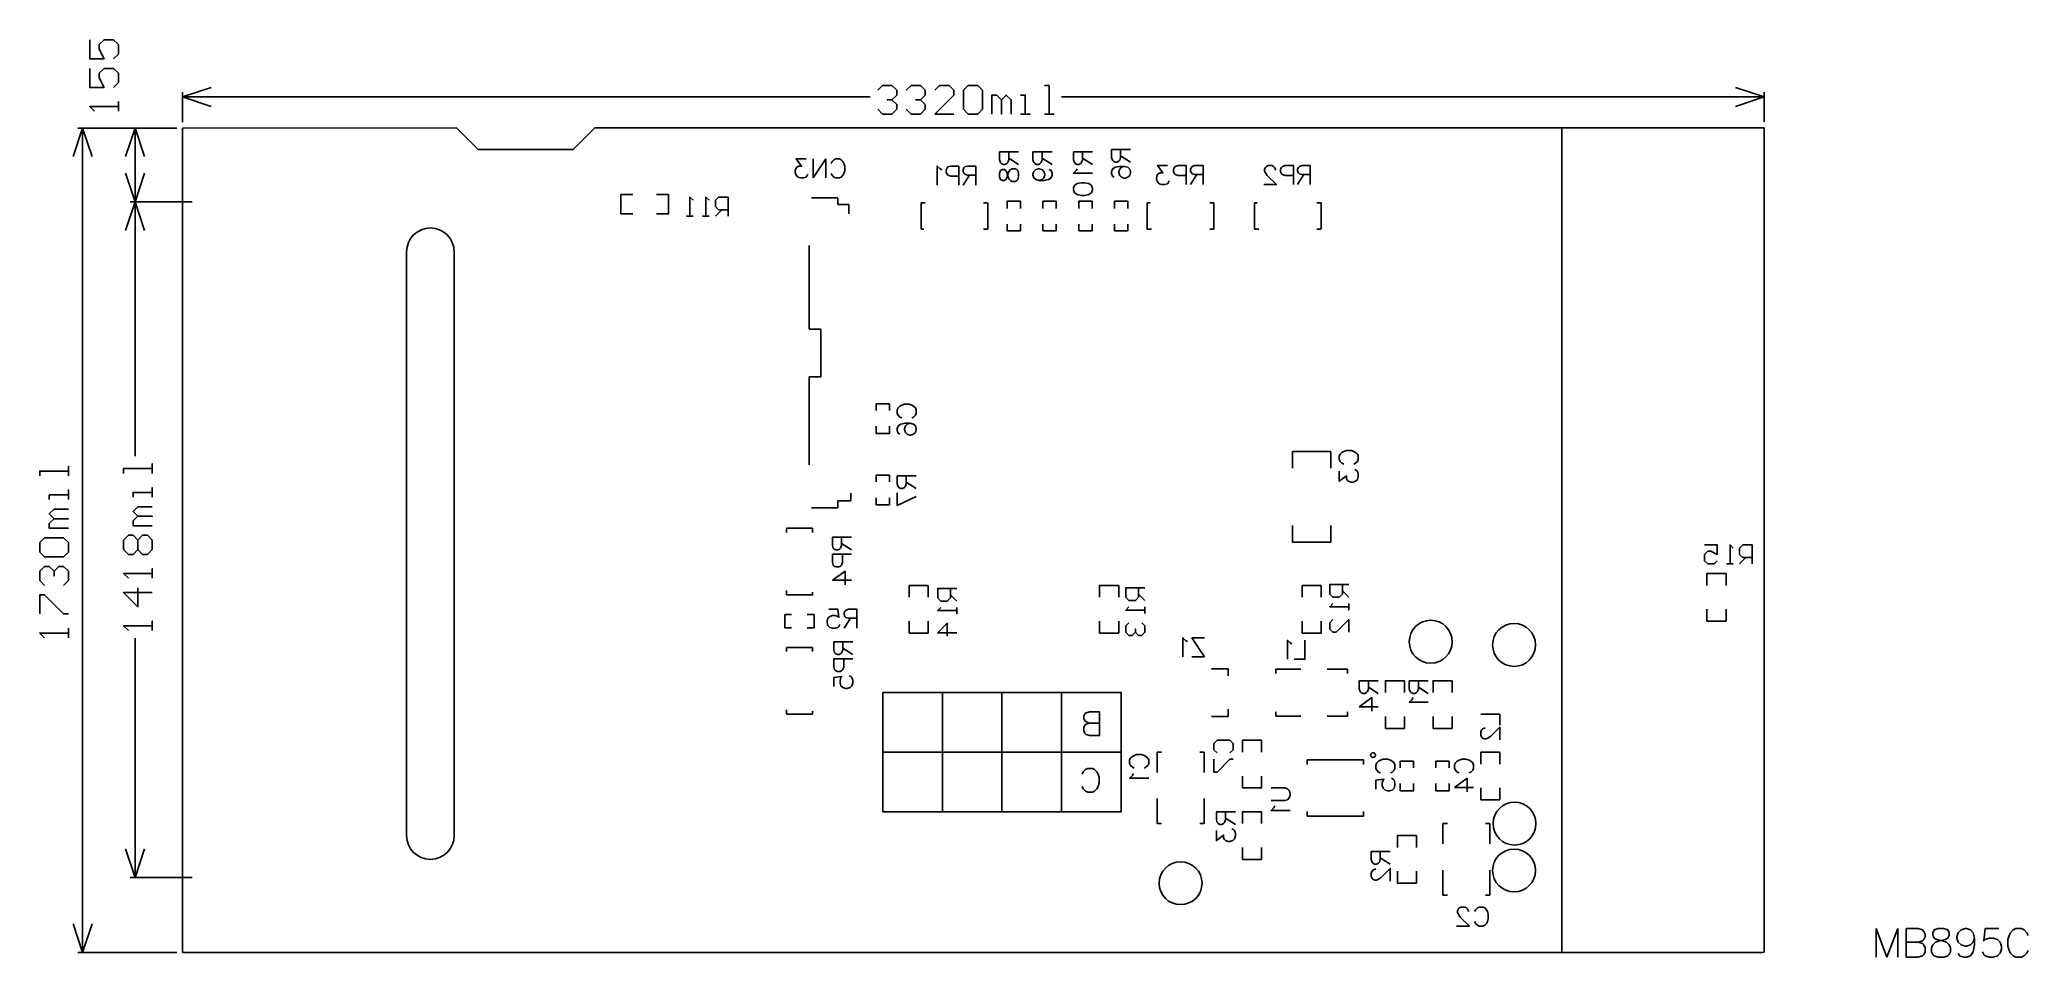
# Model space of a CAD drawing. Extents: x -0.3 to 3.87, y -0.01 to 1.92.
import ezdxf

# ---------------------------------------------------------------- set-up
doc = ezdxf.new("R2010")
doc.units = 0
doc.layers.add('gbo', color=1, linetype='CONTINUOUS')
doc.layers.add('gm1', color=6, linetype='CONTINUOUS')

msp = doc.modelspace()

# ---------------------------------------------------------------- linework, layer by layer
at = {"layer": 'gbo', "color": 1}
for points in [[(-0.19498, 1.91524), (-0.19498, 1.87525), (-0.16499, 1.87525), (-0.17499, 1.89524), (-0.17499, 1.90524), (-0.16499, 1.91524), (-0.145, 1.91524), (-0.135, 1.90524), (-0.135, 1.88524), (-0.145, 1.87525)], [(-0.19498, 1.85526), (-0.19498, 1.81527), (-0.16499, 1.81527), (-0.17499, 1.83526), (-0.17499, 1.84526), (-0.16499, 1.85526), (-0.145, 1.85526), (-0.135, 1.84526), (-0.135, 1.82527), (-0.145, 1.81527)], [(0, 1.79528), (0.06, 1.81528)], [(0, 1.7425), (0, 1.80528)], [(0, 1.79528), (1.44306, 1.79528)], [(0, 1.79528), (0.06, 1.77528)], [(1.45906, 1.80928), (1.46906, 1.81927), (1.48905, 1.81927), (1.49905, 1.80928), (1.49905, 1.79928), (1.48905, 1.78928), (1.47905, 1.78928), (1.48905, 1.78928), (1.49905, 1.77929), (1.49905, 1.76929), (1.48905, 1.75929), (1.46906, 1.75929), (1.45906, 1.76929)], [(1.51904, 1.80928), (1.52904, 1.81927), (1.54903, 1.81927), (1.55903, 1.80928), (1.55903, 1.79928), (1.54903, 1.78928), (1.53903, 1.78928), (1.54903, 1.78928), (1.55903, 1.77929), (1.55903, 1.76929), (1.54903, 1.75929), (1.52904, 1.75929), (1.51904, 1.76929)], [(1.61901, 1.75929), (1.57902, 1.75929), (1.61901, 1.79928), (1.61901, 1.80928), (1.60901, 1.81927), (1.58902, 1.81927), (1.57902, 1.80928)], [(1.639, 1.80928), (1.649, 1.81927), (1.66899, 1.81927), (1.67899, 1.80928), (1.67899, 1.76929), (1.66899, 1.75929), (1.649, 1.75929), (1.639, 1.76929), (1.639, 1.80928)], [(1.69898, 1.75929), (1.69898, 1.79928), (1.70898, 1.79928), (1.71898, 1.78928), (1.71898, 1.75929), (1.71898, 1.78928), (1.72897, 1.79928), (1.73897, 1.78928), (1.73897, 1.75929)], [(1.75896, 1.75929), (1.77896, 1.75929), (1.76896, 1.75929), (1.76896, 1.79928), (1.75896, 1.79928)], [(1.80895, 1.75929), (1.82894, 1.75929), (1.81894, 1.75929), (1.81894, 1.81927), (1.80895, 1.81927)], [(1.84494, 1.79528), (3.32, 1.79528)], [(3.26, 1.81528), (3.32, 1.79528)], [(3.26, 1.77528), (3.32, 1.79528)], [(3.32, 1.74278), (3.32, 1.80528)], [(-0.135, 1.76528), (-0.135, 1.78528), (-0.135, 1.77528), (-0.19498, 1.77528), (-0.18498, 1.76528)], [(-0.23, 1.67), (-0.21, 1.73), (-0.19, 1.67)], [(-0.22, 1.73), (-0.0125, 1.73)], [(-0.21, 0), (-0.21, 0.865), (-0.21, 1.73)], [(-0.12, 1.67), (-0.1, 1.73), (-0.08, 1.67)], [(-0.11, 1.73), (-0.0125, 1.73)], [(-0.1, 1.57528), (-0.1, 1.65264), (-0.1, 1.73)], [(0, 1.73), (0.575, 1.73028)], [(0, 0), (0, 1.73)], [(0.575, 1.73028), (0.62, 1.68528)], [(0.62, 1.68528), (0.82, 1.68528), (0.865, 1.73028), (3.32, 1.73028)], [(2.67828, 1.73028), (2.895, 1.73028)], [(2.895, 0), (2.895, 1.73028)], [(3.32, 0.00028), (3.32, 1.73028)], [(1.71501, 1.68028), (1.755, 1.68028)], [(1.71501, 1.68028), (1.71501, 1.66314), (1.71691, 1.65743), (1.71882, 1.65553), (1.72263, 1.65362), (1.72643, 1.65362), (1.73024, 1.65553), (1.73215, 1.65743), (1.73405, 1.66314), (1.73405, 1.68028)], [(1.78501, 1.68028), (1.825, 1.68028)], [(1.78501, 1.68028), (1.78501, 1.66314), (1.78691, 1.65743), (1.78882, 1.65553), (1.79263, 1.65362), (1.79643, 1.65362), (1.80024, 1.65553), (1.80215, 1.65743), (1.80405, 1.66314), (1.80405, 1.68028)], [(1.87001, 1.68028), (1.91, 1.68028)], [(1.87001, 1.68028), (1.87001, 1.66314), (1.87191, 1.65743), (1.87382, 1.65553), (1.87763, 1.65362), (1.88144, 1.65362), (1.88524, 1.65553), (1.88715, 1.65743), (1.88905, 1.66314), (1.88905, 1.68028)], [(1.95001, 1.68528), (1.99, 1.68528)], [(1.95001, 1.68528), (1.95001, 1.66814), (1.95191, 1.66243), (1.95382, 1.66053), (1.95763, 1.65862), (1.96143, 1.65862), (1.96524, 1.66053), (1.96715, 1.66243), (1.96905, 1.66814), (1.96905, 1.68528)], [(1.96905, 1.67195), (1.99, 1.65862)], [(-0.12, 1.63528), (-0.1, 1.57528)], [(-0.1, 1.57528), (-0.08, 1.63528)], [(1.30868, 1.66527), (1.28774, 1.66527), (1.29916, 1.65004), (1.29345, 1.65004), (1.28964, 1.64814), (1.28774, 1.64623), (1.28583, 1.64052), (1.28583, 1.63671), (1.28774, 1.631), (1.29155, 1.62719), (1.29726, 1.62528), (1.30297, 1.62528), (1.30868, 1.62719), (1.31059, 1.62909), (1.31249, 1.6329)], [(1.3502, 1.66527), (1.32354, 1.62528)], [(1.32354, 1.66527), (1.32354, 1.62528)], [(1.3502, 1.66527), (1.3502, 1.62528)], [(1.36144, 1.65575), (1.36334, 1.65956), (1.36715, 1.66337), (1.37096, 1.66527), (1.37857, 1.66527), (1.38238, 1.66337), (1.38619, 1.65956), (1.3881, 1.65575), (1.39, 1.65004), (1.39, 1.64052), (1.3881, 1.63481), (1.38619, 1.631), (1.38238, 1.62719), (1.37857, 1.62528), (1.37096, 1.62528), (1.36715, 1.62719), (1.36334, 1.631), (1.36144, 1.63481)], [(1.59378, 1.64266), (1.58997, 1.64456), (1.58425, 1.65027), (1.58425, 1.61028)], [(1.62939, 1.62933), (1.61225, 1.62933), (1.60654, 1.63123), (1.60463, 1.63314), (1.60273, 1.63695), (1.60273, 1.64266), (1.60463, 1.64647), (1.60654, 1.64837), (1.61225, 1.65027), (1.62939, 1.65027), (1.62939, 1.61028)], [(1.665, 1.65027), (1.64786, 1.65027), (1.64215, 1.64837), (1.64024, 1.64647), (1.63834, 1.64266), (1.63834, 1.63885), (1.64024, 1.63504), (1.64215, 1.63314), (1.64786, 1.63123), (1.665, 1.63123)], [(1.65167, 1.63123), (1.63834, 1.61028)], [(1.665, 1.65027), (1.665, 1.61028)], [(1.71501, 1.63515), (1.71691, 1.64086), (1.72072, 1.64277), (1.72453, 1.64277), (1.72834, 1.64086), (1.73024, 1.63706), (1.73215, 1.62944), (1.73405, 1.62373), (1.73786, 1.61992), (1.74167, 1.61801), (1.74738, 1.61801), (1.75119, 1.61992), (1.7531, 1.62182), (1.755, 1.62753), (1.755, 1.63515), (1.7531, 1.64086), (1.75119, 1.64277), (1.74738, 1.64467), (1.74167, 1.64467), (1.73786, 1.64277), (1.73405, 1.63896), (1.73215, 1.63325), (1.73024, 1.62563), (1.72834, 1.62182), (1.72453, 1.61992), (1.72072, 1.61992), (1.71691, 1.62182), (1.71501, 1.62753), (1.71501, 1.63515)], [(1.73405, 1.66695), (1.755, 1.65362)], [(1.79834, 1.61992), (1.80405, 1.62182), (1.80786, 1.62563), (1.80976, 1.63134), (1.80976, 1.63325), (1.80786, 1.63896), (1.80405, 1.64277), (1.79834, 1.64467), (1.79643, 1.64467), (1.79072, 1.64277), (1.78691, 1.63896), (1.78501, 1.63325), (1.78501, 1.63134), (1.78691, 1.62563), (1.79072, 1.62182), (1.79834, 1.61992), (1.80786, 1.61992), (1.81738, 1.62182), (1.8231, 1.62563), (1.825, 1.63134), (1.825, 1.63515), (1.8231, 1.64086), (1.81929, 1.64277)], [(1.80405, 1.66695), (1.825, 1.65362)], [(1.87763, 1.64467), (1.87572, 1.64086), (1.87001, 1.63515), (1.91, 1.63515)], [(1.88905, 1.66695), (1.91, 1.65362)], [(1.95572, 1.62682), (1.95191, 1.62873), (1.95001, 1.63444), (1.95001, 1.63825), (1.95191, 1.64396), (1.95763, 1.64777), (1.96715, 1.64967), (1.97667, 1.64967), (1.98429, 1.64777), (1.9881, 1.64396), (1.99, 1.63825), (1.99, 1.63634), (1.9881, 1.63063), (1.98429, 1.62682), (1.97857, 1.62492), (1.97667, 1.62492), (1.97096, 1.62682), (1.96715, 1.63063), (1.96524, 1.63634), (1.96524, 1.63825), (1.96715, 1.64396), (1.97096, 1.64777), (1.97667, 1.64967)], [(2.06721, 1.65128), (2.04626, 1.65128), (2.05769, 1.63604), (2.05198, 1.63604), (2.04817, 1.63414), (2.04626, 1.63223), (2.04436, 1.62652), (2.04436, 1.62271), (2.04626, 1.617), (2.05007, 1.61319), (2.05579, 1.61128), (2.0615, 1.61128), (2.06721, 1.61319), (2.06912, 1.61509), (2.07102, 1.6189)], [(2.10663, 1.63033), (2.08949, 1.63033), (2.08378, 1.63223), (2.08188, 1.63414), (2.07997, 1.63795), (2.07997, 1.64366), (2.08188, 1.64747), (2.08378, 1.64937), (2.08949, 1.65128), (2.10663, 1.65128), (2.10663, 1.61128)], [(2.14224, 1.65128), (2.1251, 1.65128), (2.11939, 1.64937), (2.11749, 1.64747), (2.11558, 1.64366), (2.11558, 1.63985), (2.11749, 1.63604), (2.11939, 1.63414), (2.1251, 1.63223), (2.14224, 1.63223)], [(2.12891, 1.63223), (2.11558, 1.61128)], [(2.14224, 1.65128), (2.14224, 1.61128)], [(2.29412, 1.64175), (2.29412, 1.64366), (2.29221, 1.64747), (2.29031, 1.64937), (2.2865, 1.65128), (2.27888, 1.65128), (2.27507, 1.64937), (2.27317, 1.64747), (2.27127, 1.64366), (2.27127, 1.63985), (2.27317, 1.63604), (2.27698, 1.63033), (2.29602, 1.61128), (2.26936, 1.61128)], [(2.33163, 1.63033), (2.31449, 1.63033), (2.30878, 1.63223), (2.30688, 1.63414), (2.30497, 1.63795), (2.30497, 1.64366), (2.30688, 1.64747), (2.30878, 1.64937), (2.31449, 1.65128), (2.33163, 1.65128), (2.33163, 1.61128)], [(2.36724, 1.65128), (2.35011, 1.65128), (2.34439, 1.64937), (2.34249, 1.64747), (2.34058, 1.64366), (2.34058, 1.63985), (2.34249, 1.63604), (2.34439, 1.63414), (2.35011, 1.63223), (2.36724, 1.63223)], [(2.35391, 1.63223), (2.34058, 1.61128)], [(2.36724, 1.65128), (2.36724, 1.61128)], [(0.92, 1.59028), (0.945, 1.59028)], [(0.92, 1.55028), (0.92, 1.59028)], [(0.995, 1.55028), (1.02, 1.55028), (1.02, 1.59028)], [(0.995, 1.59028), (1.02, 1.59028)], [(1.87001, 1.60392), (1.87191, 1.60963), (1.87763, 1.61344), (1.88715, 1.61535), (1.89286, 1.61535), (1.90238, 1.61344), (1.9081, 1.60963), (1.91, 1.60392), (1.91, 1.60011), (1.9081, 1.5944), (1.90238, 1.59059), (1.89286, 1.58869), (1.88715, 1.58869), (1.87763, 1.59059), (1.87191, 1.5944), (1.87001, 1.60011), (1.87001, 1.60392)], [(-0.12, 1.51528), (-0.1, 1.57528), (-0.08, 1.51528)], [(-0.11, 1.57528), (0.02007, 1.57528)], [(-0.11, 1.57528), (0.02007, 1.57528)], [(-0.1, 1.04137), (-0.1, 1.57528)], [(0.92, 1.55028), (0.945, 1.55028)], [(1.07169, 1.54528), (1.05836, 1.54528), (1.06503, 1.54528), (1.06503, 1.58527), (1.07169, 1.57861)], [(1.10501, 1.54528), (1.09168, 1.54528), (1.09835, 1.54528), (1.09835, 1.58527), (1.10501, 1.57861)], [(1.145, 1.54528), (1.145, 1.58527), (1.12501, 1.58527), (1.11834, 1.57861), (1.11834, 1.56528), (1.12501, 1.55861), (1.145, 1.55861)], [(1.13167, 1.55861), (1.11834, 1.54528)], [(1.31988, 1.58328), (1.37488, 1.58328)], [(1.37488, 1.58328), (1.3752, 1.58297)], [(1.3752, 1.5699), (1.3752, 1.58297)], [(1.3752, 1.5699), (1.39882, 1.5699)], [(1.39882, 1.55021), (1.39882, 1.5699)], [(1.55, 1.51778), (1.55, 1.57278), (1.559, 1.57278)], [(1.681, 1.57278), (1.689, 1.57278)], [(1.69, 1.51778), (1.69, 1.57278)], [(1.731, 1.56128), (1.731, 1.57628), (1.759, 1.57628)], [(1.759, 1.56128), (1.759, 1.57628)], [(1.806, 1.56128), (1.806, 1.57628), (1.834, 1.57628)], [(1.834, 1.56128), (1.834, 1.57628)], [(1.881, 1.56128), (1.881, 1.57628), (1.909, 1.57628)], [(1.909, 1.56128), (1.909, 1.57628)], [(1.956, 1.57628), (1.984, 1.57628)], [(1.956, 1.56128), (1.956, 1.57628)], [(1.984, 1.56128), (1.984, 1.57628)], [(2.025, 1.51778), (2.025, 1.57278), (2.031, 1.57278)], [(2.156, 1.57278), (2.165, 1.57278)], [(2.165, 1.51778), (2.165, 1.57278)], [(2.25, 1.57278), (2.256, 1.57278)], [(2.25, 1.51778), (2.25, 1.57278)], [(2.381, 1.57278), (2.39, 1.57278)], [(2.39, 1.51778), (2.39, 1.57278)], [(1.55, 1.51778), (1.556, 1.51778)], [(1.681, 1.51778), (1.69, 1.51778)], [(1.731, 1.51428), (1.731, 1.52828)], [(1.731, 1.51428), (1.759, 1.51428)], [(1.759, 1.51428), (1.759, 1.52828)], [(1.806, 1.51428), (1.806, 1.52828)], [(1.806, 1.51428), (1.834, 1.51428)], [(1.834, 1.51428), (1.834, 1.52828)], [(1.881, 1.51428), (1.881, 1.52828)], [(1.881, 1.51428), (1.909, 1.51428)], [(1.909, 1.51428), (1.909, 1.52828)], [(1.956, 1.51428), (1.956, 1.52828)], [(1.956, 1.51428), (1.984, 1.51428)], [(1.984, 1.51428), (1.984, 1.52828)], [(2.025, 1.51778), (2.034, 1.51778)], [(2.156, 1.51778), (2.164, 1.51778)], [(2.25, 1.51778), (2.259, 1.51778)], [(2.381, 1.51778), (2.389, 1.51778)], [(0.47, 0.24528), (0.47, 1.47028)], [(0.57, 0.24528), (0.57, 1.47028)], [(1.31488, 1.30828), (1.31488, 1.48328)], [(1.31488, 1.20828), (1.33988, 1.20828), (1.33988, 1.30828)], [(1.31488, 1.30828), (1.33988, 1.30828)], [(1.31488, 1.02328), (1.31488, 1.20828)], [(1.456, 1.15128), (1.484, 1.15128)], [(1.456, 1.13728), (1.456, 1.15128)], [(1.484, 1.13728), (1.484, 1.15128)], [(1.50953, 1.12172), (1.50572, 1.12362), (1.50191, 1.12743), (1.50001, 1.13124), (1.50001, 1.13886), (1.50191, 1.14267), (1.50572, 1.14647), (1.50953, 1.14838), (1.51524, 1.15028), (1.52477, 1.15028), (1.53048, 1.14838), (1.53429, 1.14647), (1.5381, 1.14267), (1.54, 1.13886), (1.54, 1.13124), (1.5381, 1.12743), (1.53429, 1.12362), (1.53048, 1.12172)], [(1.456, 1.08928), (1.484, 1.08928), (1.484, 1.10428)], [(1.456, 1.08928), (1.456, 1.10428)], [(1.50572, 1.08763), (1.50191, 1.08953), (1.50001, 1.09525), (1.50001, 1.09906), (1.50191, 1.10477), (1.50763, 1.10858), (1.51715, 1.11048), (1.52667, 1.11048), (1.53429, 1.10858), (1.5381, 1.10477), (1.54, 1.09906), (1.54, 1.09715), (1.5381, 1.09144), (1.53429, 1.08763), (1.52857, 1.08573), (1.52667, 1.08573), (1.52096, 1.08763), (1.51715, 1.09144), (1.51524, 1.09715), (1.51524, 1.09906), (1.51715, 1.10477), (1.52096, 1.10858), (1.52667, 1.11048)], [(2.33, 1.016), (2.33, 1.051), (2.41, 1.051)], [(2.41, 1.016), (2.41, 1.051)], [(2.43753, 1.02472), (2.43372, 1.02662), (2.42991, 1.03043), (2.42801, 1.03424), (2.42801, 1.04186), (2.42991, 1.04567), (2.43372, 1.04947), (2.43753, 1.05138), (2.44324, 1.05328), (2.45276, 1.05328), (2.45848, 1.05138), (2.46229, 1.04947), (2.4661, 1.04567), (2.468, 1.04186), (2.468, 1.03424), (2.4661, 1.03043), (2.46229, 1.02662), (2.45848, 1.02472)], [(-0.24, 1.00017), (-0.24, 1.02017), (-0.24, 1.01017), (-0.29998, 1.01017), (-0.29998, 1.00017)], [(-0.06401, 1.00538), (-0.06401, 1.02537), (-0.06401, 1.01537), (-0.12399, 1.01537), (-0.12399, 1.00538)], [(2.42801, 1.00967), (2.42801, 0.98873), (2.44324, 1.00015), (2.44324, 0.99444), (2.44515, 0.99063), (2.44705, 0.98873), (2.45276, 0.98682), (2.45657, 0.98682), (2.46229, 0.98873), (2.4661, 0.99253), (2.468, 0.99825), (2.468, 1.00396), (2.4661, 1.00967), (2.46419, 1.01158), (2.46038, 1.01348)], [(-0.24, 0.95019), (-0.24, 0.97018), (-0.24, 0.96019), (-0.27999, 0.96019), (-0.27999, 0.95019)], [(-0.06401, 0.95539), (-0.06401, 0.97539), (-0.06401, 0.96539), (-0.104, 0.96539), (-0.104, 0.95539)], [(1.40287, 0.94793), (1.40287, 0.96368)], [(1.456, 0.98728), (1.456, 1.00128)], [(1.456, 1.00128), (1.484, 1.00128)], [(1.484, 0.98728), (1.484, 1.00128)], [(1.49995, 1.00028), (1.53994, 1.00028)], [(1.49995, 1.00028), (1.49995, 0.98314), (1.50185, 0.97743), (1.50375, 0.97553), (1.50756, 0.97362), (1.51137, 0.97362), (1.51518, 0.97553), (1.51708, 0.97743), (1.51899, 0.98314), (1.51899, 1.00028)], [(1.49995, 0.96467), (1.49995, 0.93801)], [(1.51899, 0.98695), (1.53994, 0.97362)], [(-0.24, 0.89021), (-0.27999, 0.89021), (-0.27999, 0.90021), (-0.26999, 0.9102), (-0.24, 0.9102), (-0.26999, 0.9102), (-0.27999, 0.9202), (-0.26999, 0.9302), (-0.24, 0.9302)], [(-0.06401, 0.89541), (-0.104, 0.89541), (-0.104, 0.90541), (-0.094, 0.9154), (-0.06401, 0.9154), (-0.094, 0.9154), (-0.104, 0.9254), (-0.094, 0.9354), (-0.06401, 0.9354)], [(1.31988, 0.93328), (1.37531, 0.93328)], [(1.37531, 0.93328), (1.37531, 0.94793)], [(1.37531, 0.94793), (1.40287, 0.94793)], [(1.456, 0.93928), (1.456, 0.95428)], [(1.456, 0.93928), (1.484, 0.93928)], [(1.484, 0.93928), (1.484, 0.95428)], [(1.49995, 0.93801), (1.53994, 0.95705)], [(1.2675, 0.89028), (1.3225, 0.89028)], [(1.2675, 0.88128), (1.2675, 0.88928)], [(1.3225, 0.88128), (1.3225, 0.89028)], [(2.33, 0.861), (2.33, 0.896)], [(2.41, 0.861), (2.41, 0.896)], [(-0.28998, 0.83023), (-0.29998, 0.84023), (-0.29998, 0.86022), (-0.28998, 0.87022), (-0.25, 0.87022), (-0.24, 0.86022), (-0.24, 0.84023), (-0.25, 0.83023), (-0.28998, 0.83023)], [(-0.11399, 0.83543), (-0.12399, 0.84543), (-0.12399, 0.86542), (-0.11399, 0.87542), (-0.104, 0.87542), (-0.094, 0.86542), (-0.084, 0.87542), (-0.07401, 0.87542), (-0.06401, 0.86542), (-0.06401, 0.84543), (-0.07401, 0.83543), (-0.084, 0.83543), (-0.094, 0.84543), (-0.104, 0.83543), (-0.11399, 0.83543)], [(-0.094, 0.84543), (-0.094, 0.86542)], [(1.36395, 0.87128), (1.40394, 0.87128)], [(1.36395, 0.87128), (1.36395, 0.85414), (1.36585, 0.84843), (1.36775, 0.84653), (1.37156, 0.84462), (1.37537, 0.84462), (1.37918, 0.84653), (1.38109, 0.84843), (1.38299, 0.85414), (1.38299, 0.87128)], [(1.38489, 0.83567), (1.38489, 0.81853), (1.38299, 0.81282), (1.38109, 0.81092), (1.37728, 0.80901), (1.37156, 0.80901), (1.36775, 0.81092), (1.36585, 0.81282), (1.36395, 0.81853), (1.36395, 0.83567), (1.40394, 0.83567)], [(1.38299, 0.85795), (1.40394, 0.84462)], [(2.33, 0.861), (2.41, 0.861)], [(3.19503, 0.85527), (3.22169, 0.85527), (3.22169, 0.83528), (3.20836, 0.84194), (3.2017, 0.84194), (3.19503, 0.83528), (3.19503, 0.82195), (3.2017, 0.81528), (3.21503, 0.81528), (3.22169, 0.82195)], [(3.25501, 0.81528), (3.24168, 0.81528), (3.24835, 0.81528), (3.24835, 0.85527), (3.25501, 0.84861)], [(3.295, 0.81528), (3.295, 0.85527), (3.27501, 0.85527), (3.26834, 0.84861), (3.26834, 0.83528), (3.27501, 0.82861), (3.295, 0.82861)], [(-0.28998, 0.77025), (-0.29998, 0.78025), (-0.29998, 0.80024), (-0.28998, 0.81024), (-0.27999, 0.81024), (-0.26999, 0.80024), (-0.26999, 0.79024), (-0.26999, 0.80024), (-0.25999, 0.81024), (-0.25, 0.81024), (-0.24, 0.80024), (-0.24, 0.78025), (-0.25, 0.77025)], [(-0.06401, 0.78545), (-0.06401, 0.80544), (-0.06401, 0.79544), (-0.12399, 0.79544), (-0.11399, 0.78545)], [(1.36395, 0.78102), (1.39061, 0.80006), (1.39061, 0.7715)], [(3.2, 0.77028), (3.2, 0.79528), (3.24, 0.79528)], [(3.24, 0.77028), (3.24, 0.79528)], [(3.28167, 0.82861), (3.26834, 0.81528)], [(-0.06401, 0.75546), (-0.12399, 0.75546), (-0.094, 0.72547), (-0.094, 0.76545)], [(1.2675, 0.75028), (1.2675, 0.75928)], [(1.2675, 0.75028), (1.3225, 0.75028), (1.3225, 0.75628)], [(1.36395, 0.78102), (1.40394, 0.78102)], [(1.525, 0.77028), (1.565, 0.77028)], [(1.525, 0.74528), (1.525, 0.77028)], [(1.565, 0.74528), (1.565, 0.77028)], [(1.625, 0.764), (1.58501, 0.764), (1.58501, 0.74401), (1.59168, 0.73734), (1.60501, 0.73734), (1.61167, 0.74401), (1.61167, 0.764)], [(1.925, 0.74528), (1.925, 0.77028), (1.965, 0.77028)], [(1.965, 0.74528), (1.965, 0.77028)], [(2.01994, 0.76528), (1.97995, 0.76528), (1.97995, 0.74529), (1.98661, 0.73863), (1.99994, 0.73863), (2.00661, 0.74529), (2.00661, 0.76528)], [(2.00661, 0.75195), (2.01994, 0.73863)], [(2.35, 0.77028), (2.39, 0.77028)], [(2.35, 0.74528), (2.35, 0.77028)], [(2.39, 0.74528), (2.39, 0.77028)], [(2.448, 0.772), (2.40801, 0.772), (2.40801, 0.75201), (2.41468, 0.74534), (2.42801, 0.74534), (2.43467, 0.75201), (2.43467, 0.772)], [(2.43467, 0.75867), (2.448, 0.74534)], [(-0.29998, 0.71027), (-0.29998, 0.75025), (-0.28998, 0.75025), (-0.25, 0.71027), (-0.24, 0.71027)], [(1.35654, 0.72027), (1.37558, 0.72027), (1.37748, 0.70314), (1.37558, 0.70504), (1.36987, 0.70695), (1.36415, 0.70695), (1.35844, 0.70504), (1.35463, 0.70123), (1.35273, 0.69552), (1.35273, 0.69171), (1.35463, 0.686), (1.35844, 0.68219), (1.36415, 0.68028), (1.36987, 0.68028), (1.37558, 0.68219), (1.37748, 0.68409), (1.37939, 0.6879)], [(1.415, 0.72027), (1.39786, 0.72027), (1.39215, 0.71837), (1.39024, 0.71647), (1.38834, 0.71266), (1.38834, 0.70885), (1.39024, 0.70504), (1.39215, 0.70314), (1.39786, 0.70123), (1.415, 0.70123)], [(1.415, 0.72027), (1.415, 0.68028)], [(1.625, 0.72401), (1.625, 0.71068), (1.625, 0.71735), (1.58501, 0.71735), (1.59168, 0.72401)], [(1.61167, 0.75067), (1.625, 0.73734)], [(2.01994, 0.7253), (2.01994, 0.71197), (2.01994, 0.71863), (1.97995, 0.71863), (1.98661, 0.7253)], [(2.448, 0.73201), (2.448, 0.71868), (2.448, 0.72535), (2.40801, 0.72535), (2.41468, 0.73201)], [(3.2, 0.69528), (3.2, 0.72028)], [(3.24, 0.69528), (3.24, 0.72028)], [(-0.24, 0.66028), (-0.24, 0.68028), (-0.24, 0.67028), (-0.29998, 0.67028), (-0.28998, 0.66028)], [(-0.06401, 0.67548), (-0.06401, 0.69548), (-0.06401, 0.68548), (-0.12399, 0.68548), (-0.11399, 0.67548)], [(1.264, 0.70928), (1.278, 0.70928)], [(1.264, 0.68128), (1.264, 0.70928)], [(1.264, 0.68128), (1.278, 0.68128)], [(1.311, 0.70928), (1.326, 0.70928)], [(1.311, 0.68128), (1.326, 0.68128)], [(1.326, 0.68128), (1.326, 0.70928)], [(1.40167, 0.70123), (1.38834, 0.68028)], [(1.525, 0.67028), (1.525, 0.69528)], [(1.525, 0.67028), (1.565, 0.67028), (1.565, 0.69528)], [(1.625, 0.6707), (1.58501, 0.6707), (1.60501, 0.69069), (1.60501, 0.66403)], [(1.925, 0.67028), (1.925, 0.69528)], [(1.925, 0.67028), (1.965, 0.67028)], [(1.965, 0.67028), (1.965, 0.69528)], [(1.98661, 0.69197), (1.97995, 0.68531), (1.97995, 0.67198), (1.98661, 0.66532), (1.99328, 0.66532), (1.99994, 0.67198), (1.99994, 0.67865), (1.99994, 0.67198), (2.00661, 0.66532), (2.01327, 0.66532), (2.01994, 0.67198), (2.01994, 0.68531), (2.01327, 0.69197)], [(2.35, 0.67028), (2.35, 0.69528)], [(2.35, 0.67028), (2.39, 0.67028), (2.39, 0.69528)], [(2.448, 0.67203), (2.448, 0.69869), (2.42134, 0.67203), (2.41468, 0.67203), (2.40801, 0.6787), (2.40801, 0.69203), (2.41468, 0.69869)], [(3.2, 0.69528), (3.24, 0.69528)], [(-0.1, 0.15757), (-0.1, 0.65948)], [(1.2675, 0.64028), (1.3225, 0.64028)], [(1.2675, 0.63128), (1.2675, 0.63928)], [(1.3225, 0.63128), (1.3225, 0.64028)], [(1.36672, 0.652), (1.40672, 0.652)], [(1.36672, 0.652), (1.36672, 0.63486), (1.36863, 0.62915), (1.37053, 0.62724), (1.37434, 0.62534), (1.37815, 0.62534), (1.38196, 0.62724), (1.38386, 0.62915), (1.38577, 0.63486), (1.38577, 0.652)], [(1.38577, 0.63867), (1.40672, 0.62534)], [(2.10939, 0.65266), (2.10558, 0.65456), (2.09987, 0.66027), (2.09987, 0.62028)], [(2.11834, 0.66027), (2.145, 0.62028)], [(2.145, 0.66027), (2.11834, 0.66027)], [(2.32871, 0.64766), (2.3249, 0.64956), (2.31918, 0.65527), (2.31918, 0.61528)], [(2.35594, 0.65527), (2.35594, 0.61528), (2.33309, 0.61528)], [(1.38767, 0.61639), (1.38767, 0.59925), (1.38577, 0.59354), (1.38386, 0.59163), (1.38005, 0.58973), (1.37434, 0.58973), (1.37053, 0.59163), (1.36863, 0.59354), (1.36672, 0.59925), (1.36672, 0.61639), (1.40672, 0.61639)], [(2.145, 0.62028), (2.11834, 0.62028)], [(2.16, 0.59528), (2.195, 0.59528)], [(2.195, 0.58028), (2.195, 0.59528)], [(2.295, 0.58528), (2.295, 0.5945)], [(2.295, 0.5945), (2.3475, 0.5945)], [(2.4025, 0.5945), (2.445, 0.5945)], [(2.445, 0.58528), (2.445, 0.5945)], [(1.36672, 0.55792), (1.36672, 0.57697), (1.38386, 0.57887), (1.38196, 0.57697), (1.38005, 0.57126), (1.38005, 0.56554), (1.38196, 0.55983), (1.38577, 0.55602), (1.39148, 0.55412), (1.39529, 0.55412), (1.401, 0.55602), (1.40481, 0.55983), (1.40672, 0.56554), (1.40672, 0.57126), (1.40481, 0.57697), (1.40291, 0.57887), (1.3991, 0.58078)], [(1.47, 0.29528), (1.47, 0.54528), (1.97, 0.54528)], [(1.595, 0.51028), (1.595, 0.54528)], [(1.72, 0.29528), (1.72, 0.54528)], [(1.845, 0.29528), (1.845, 0.54528)], [(1.97, 0.29528), (1.97, 0.54528)], [(2.47001, 0.57028), (2.51, 0.57028)], [(2.47001, 0.57028), (2.47001, 0.55314), (2.47191, 0.54743), (2.47382, 0.54553), (2.47763, 0.54362), (2.48144, 0.54362), (2.48524, 0.54553), (2.48715, 0.54743), (2.48905, 0.55314), (2.48905, 0.57028)], [(2.48905, 0.55695), (2.51, 0.54362)], [(2.525, 0.54528), (2.525, 0.57028), (2.565, 0.57028)], [(2.565, 0.54528), (2.565, 0.57028)], [(2.57501, 0.57028), (2.615, 0.57028)], [(2.57501, 0.57028), (2.57501, 0.55314), (2.57691, 0.54743), (2.57882, 0.54553), (2.58263, 0.54362), (2.58644, 0.54362), (2.59024, 0.54553), (2.59215, 0.54743), (2.59405, 0.55314), (2.59405, 0.57028)], [(2.59405, 0.55695), (2.615, 0.54362)], [(2.625, 0.54528), (2.625, 0.57028), (2.665, 0.57028)], [(2.665, 0.54528), (2.665, 0.57028)], [(1.2675, 0.50028), (1.2675, 0.50928)], [(1.3225, 0.50028), (1.3225, 0.50628)], [(1.595, 0.29528), (1.595, 0.54028)], [(1.925, 0.50527), (1.90358, 0.50527), (1.89644, 0.50289), (1.89405, 0.50051), (1.89167, 0.49575), (1.89167, 0.49099), (1.89405, 0.48623), (1.89644, 0.48385), (1.90358, 0.48147)], [(1.925, 0.50527), (1.925, 0.45528)], [(2.195, 0.49528), (2.195, 0.51028)], [(2.295, 0.49607), (2.295, 0.50528)], [(2.445, 0.49607), (2.445, 0.50528)], [(2.47001, 0.51563), (2.49667, 0.53467), (2.49667, 0.50611)], [(2.47001, 0.51563), (2.51, 0.51563)], [(2.58263, 0.53467), (2.58072, 0.53086), (2.57501, 0.52515), (2.615, 0.52515)], [(1.2675, 0.50028), (1.3225, 0.50028)], [(1.925, 0.48147), (1.90358, 0.48147), (1.89644, 0.47909), (1.89405, 0.47671), (1.89167, 0.47195), (1.89167, 0.46481), (1.89405, 0.46005), (1.89644, 0.45766), (1.90358, 0.45528), (1.925, 0.45528)], [(2.16, 0.49528), (2.195, 0.49528)], [(2.295, 0.49607), (2.3475, 0.49607)], [(2.4025, 0.49607), (2.445, 0.49607)], [(2.525, 0.47028), (2.525, 0.49528)], [(2.525, 0.47028), (2.565, 0.47028)], [(2.565, 0.47028), (2.565, 0.49528)], [(2.625, 0.47028), (2.625, 0.49528)], [(2.625, 0.47028), (2.665, 0.47028)], [(2.665, 0.47028), (2.665, 0.49528)], [(2.72501, 0.5), (2.765, 0.5), (2.765, 0.47715)], [(2.73453, 0.47086), (2.73263, 0.47086), (2.72882, 0.46896), (2.72691, 0.46705), (2.72501, 0.46325), (2.72501, 0.45563), (2.72691, 0.45182), (2.72882, 0.44992), (2.73263, 0.44801), (2.73643, 0.44801), (2.74024, 0.44992), (2.74596, 0.45372), (2.765, 0.47277), (2.765, 0.44611)], [(1.47, 0.42028), (1.97, 0.42028)], [(2.04579, 0.37778), (2.04579, 0.42028)], [(2.04579, 0.42028), (2.055, 0.42028)], [(2.135, 0.42028), (2.14421, 0.42028)], [(2.14421, 0.37778), (2.14421, 0.42028)], [(2.17168, 0.41863), (2.16501, 0.42529), (2.16501, 0.43862), (2.17168, 0.44528), (2.19834, 0.44528), (2.205, 0.43862), (2.205, 0.42529), (2.19834, 0.41863)], [(2.225, 0.44528), (2.265, 0.44528)], [(2.225, 0.42028), (2.225, 0.44528)], [(2.265, 0.42028), (2.265, 0.44528)], [(2.725, 0.42028), (2.765, 0.42028)], [(2.725, 0.39528), (2.725, 0.42028)], [(2.765, 0.39528), (2.765, 0.42028)], [(1.88829, 0.37437), (1.89067, 0.37913), (1.89543, 0.38389), (1.9002, 0.38627), (1.90972, 0.38627), (1.91448, 0.38389), (1.91924, 0.37913), (1.92162, 0.37437), (1.924, 0.36723), (1.924, 0.35533), (1.92162, 0.34819), (1.91924, 0.34343), (1.91448, 0.33866), (1.90972, 0.33628), (1.9002, 0.33628), (1.89543, 0.33866), (1.89067, 0.34343), (1.88829, 0.34819)], [(1.99747, 0.38672), (1.99366, 0.38862), (1.98985, 0.39243), (1.98795, 0.39624), (1.98795, 0.40386), (1.98985, 0.40767), (1.99366, 0.41148), (1.99747, 0.41338), (2.00318, 0.41528), (2.0127, 0.41528), (2.01841, 0.41338), (2.02222, 0.41148), (2.02603, 0.40767), (2.02794, 0.40386), (2.02794, 0.39624), (2.02603, 0.39243), (2.02222, 0.38862), (2.01841, 0.38672)], [(2.16501, 0.4053), (2.16501, 0.37864), (2.17168, 0.37864), (2.19834, 0.4053), (2.205, 0.4053)], [(2.36094, 0.40434), (2.47905, 0.40434)], [(2.36094, 0.3945), (2.36094, 0.40434)], [(2.47905, 0.3945), (2.47905, 0.40434)], [(2.51453, 0.37672), (2.51072, 0.37862), (2.50691, 0.38243), (2.50501, 0.38624), (2.50501, 0.39386), (2.50691, 0.39767), (2.51072, 0.40148), (2.51453, 0.40338), (2.52024, 0.40528), (2.52976, 0.40528), (2.53548, 0.40338), (2.53929, 0.40148), (2.5431, 0.39767), (2.545, 0.39386), (2.545, 0.38624), (2.5431, 0.38243), (2.53929, 0.37862), (2.53548, 0.37672)], [(2.556, 0.40128), (2.584, 0.40128)], [(2.556, 0.38728), (2.556, 0.40128)], [(2.584, 0.38728), (2.584, 0.40128)], [(2.631, 0.40128), (2.659, 0.40128)], [(2.631, 0.38728), (2.631, 0.40128)], [(2.659, 0.38728), (2.659, 0.40128)], [(2.67953, 0.37672), (2.67572, 0.37862), (2.67191, 0.38243), (2.67001, 0.38624), (2.67001, 0.39386), (2.67191, 0.39767), (2.67572, 0.40148), (2.67953, 0.40338), (2.68524, 0.40528), (2.69477, 0.40528), (2.70048, 0.40338), (2.70429, 0.40148), (2.7081, 0.39767), (2.71, 0.39386), (2.71, 0.38624), (2.7081, 0.38243), (2.70429, 0.37862), (2.70048, 0.37672)], [(1.99556, 0.37548), (1.99366, 0.37167), (1.98795, 0.36596), (2.02794, 0.36596)], [(2.225, 0.34528), (2.225, 0.37028)], [(2.225, 0.34528), (2.265, 0.34528), (2.265, 0.37028)], [(2.28501, 0.34528), (2.31357, 0.34528), (2.31929, 0.34338), (2.3231, 0.33957), (2.325, 0.33386), (2.325, 0.33005), (2.3231, 0.32434), (2.31929, 0.32053), (2.31357, 0.31862), (2.28501, 0.31862)], [(2.50501, 0.34263), (2.50501, 0.36167), (2.52215, 0.36358), (2.52024, 0.36167), (2.51834, 0.35596), (2.51834, 0.35025), (2.52024, 0.34453), (2.52405, 0.34073), (2.52976, 0.33882), (2.53357, 0.33882), (2.53929, 0.34073), (2.5431, 0.34453), (2.545, 0.35025), (2.545, 0.35596), (2.5431, 0.36167), (2.54119, 0.36358), (2.53738, 0.36548)], [(2.556, 0.33928), (2.584, 0.33928), (2.584, 0.35428)], [(2.556, 0.33928), (2.556, 0.35428)], [(2.631, 0.33928), (2.659, 0.33928), (2.659, 0.35428)], [(2.631, 0.33928), (2.631, 0.35428)], [(2.67001, 0.34644), (2.69667, 0.36548), (2.69667, 0.33692)], [(2.67001, 0.34644), (2.71, 0.34644)], [(2.725, 0.32028), (2.725, 0.34528)], [(2.725, 0.32028), (2.765, 0.32028), (2.765, 0.34528)], [(1.47, 0.29528), (1.97, 0.29528)], [(2.04579, 0.27028), (2.04579, 0.32278)], [(2.14421, 0.27028), (2.14421, 0.32278)], [(2.17001, 0.29528), (2.21, 0.29528)], [(2.17001, 0.29528), (2.17001, 0.27814), (2.17191, 0.27243), (2.17382, 0.27053), (2.17763, 0.26862), (2.18144, 0.26862), (2.18524, 0.27053), (2.18715, 0.27243), (2.18905, 0.27814), (2.18905, 0.29528)], [(2.225, 0.27028), (2.225, 0.29528), (2.265, 0.29528)], [(2.265, 0.27028), (2.265, 0.29528)], [(2.29263, 0.30758), (2.29072, 0.30377), (2.28501, 0.29806), (2.325, 0.29806)], [(2.36094, 0.28623), (2.36094, 0.29607)], [(2.36094, 0.28623), (2.47905, 0.28623), (2.47905, 0.29607)], [(2.04579, 0.27028), (2.055, 0.27028)], [(2.135, 0.27028), (2.14421, 0.27028)], [(2.17001, 0.25586), (2.17001, 0.23492), (2.18524, 0.24634), (2.18524, 0.24063), (2.18715, 0.23682), (2.18905, 0.23492), (2.19477, 0.23301), (2.19857, 0.23301), (2.20429, 0.23492), (2.2081, 0.23873), (2.21, 0.24444), (2.21, 0.25015), (2.2081, 0.25586), (2.20619, 0.25777), (2.20238, 0.25967)], [(2.18905, 0.28195), (2.21, 0.26862)], [(2.64579, 0.27028), (2.655, 0.27028)], [(2.64579, 0.22778), (2.64579, 0.27028)], [(2.735, 0.27028), (2.74421, 0.27028)], [(2.74421, 0.22778), (2.74421, 0.27028)], [(-0.12, 0.21757), (-0.1, 0.15757)], [(-0.1, 0.15757), (-0.08, 0.21757)], [(2.225, 0.19528), (2.225, 0.22028)], [(2.265, 0.19528), (2.265, 0.22028)], [(2.49501, 0.212), (2.535, 0.212)], [(2.49501, 0.212), (2.49501, 0.19486), (2.49691, 0.18915), (2.49882, 0.18724), (2.50263, 0.18534), (2.50643, 0.18534), (2.51024, 0.18724), (2.51215, 0.18915), (2.51405, 0.19486), (2.51405, 0.212)], [(2.55, 0.22028), (2.55, 0.24528), (2.59, 0.24528)], [(2.59, 0.22028), (2.59, 0.24528)], [(2.225, 0.19528), (2.265, 0.19528)], [(2.50453, 0.17448), (2.50263, 0.17448), (2.49882, 0.17258), (2.49691, 0.17067), (2.49501, 0.16687), (2.49501, 0.15925), (2.49691, 0.15544), (2.49882, 0.15354), (2.50263, 0.15163), (2.50643, 0.15163), (2.51024, 0.15354), (2.51596, 0.15734), (2.535, 0.17639), (2.535, 0.14973)], [(2.51405, 0.19867), (2.535, 0.18534)], [(2.55, 0.14528), (2.55, 0.17028)], [(2.59, 0.14528), (2.59, 0.17028)], [(2.64579, 0.12028), (2.64579, 0.17278)], [(2.74421, 0.12028), (2.74421, 0.17278)], [(-0.11, 0.15757), (0.02007, 0.15757)], [(2.55, 0.14528), (2.59, 0.14528)], [(2.64579, 0.12028), (2.655, 0.12028)], [(2.69923, 0.08575), (2.69923, 0.08766), (2.69733, 0.09147), (2.69542, 0.09337), (2.69161, 0.09527), (2.684, 0.09527), (2.68019, 0.09337), (2.67828, 0.09147), (2.67638, 0.08766), (2.67638, 0.08385), (2.67828, 0.08004), (2.68209, 0.07433), (2.70114, 0.05528), (2.67447, 0.05528)], [(2.71237, 0.08575), (2.71428, 0.08956), (2.71809, 0.09337), (2.72189, 0.09527), (2.72951, 0.09527), (2.73332, 0.09337), (2.73713, 0.08956), (2.73903, 0.08575), (2.74094, 0.08004), (2.74094, 0.07052), (2.73903, 0.06481), (2.73713, 0.061), (2.73332, 0.05719), (2.72951, 0.05528), (2.72189, 0.05528), (2.71809, 0.05719), (2.71428, 0.061), (2.71237, 0.06481)], [(2.735, 0.12028), (2.74421, 0.12028)], [(-0.23, 0.06), (-0.21, 0)], [(-0.21, 0), (-0.19, 0.06)], [(3.555, 0.04999), (3.555, -0.01)], [(3.555, 0.04999), (3.57785, -0.01)], [(3.6007, 0.04999), (3.57785, -0.01)], [(3.6007, 0.04999), (3.6007, -0.01)], [(3.61784, 0.04999), (3.61784, -0.01)], [(3.61784, 0.04999), (3.64355, 0.04999), (3.65212, 0.04713), (3.65498, 0.04427), (3.65784, 0.03856), (3.65784, 0.03285), (3.65498, 0.02713), (3.65212, 0.02428), (3.64355, 0.02142)], [(3.68554, 0.04999), (3.67697, 0.04713), (3.67412, 0.04142), (3.67412, 0.03571), (3.67697, 0.02999), (3.68269, 0.02713), (3.69411, 0.02428), (3.70268, 0.02142), (3.7084, 0.01571), (3.71125, 0.01), (3.71125, 0.00143), (3.7084, -0.00429), (3.70554, -0.00714), (3.69697, -0.01), (3.68554, -0.01), (3.67697, -0.00714), (3.67412, -0.00429), (3.67126, 0.00143), (3.67126, 0.01), (3.67412, 0.01571), (3.67983, 0.02142), (3.6884, 0.02428), (3.69983, 0.02713), (3.70554, 0.02999), (3.7084, 0.03571), (3.7084, 0.04142), (3.70554, 0.04713), (3.69697, 0.04999), (3.68554, 0.04999)], [(3.76181, 0.02999), (3.75896, 0.02142), (3.75324, 0.01571), (3.74467, 0.01285), (3.74182, 0.01285), (3.73325, 0.01571), (3.72753, 0.02142), (3.72468, 0.02999), (3.72468, 0.03285), (3.72753, 0.04142), (3.73325, 0.04713), (3.74182, 0.04999), (3.74467, 0.04999), (3.75324, 0.04713), (3.75896, 0.04142), (3.76181, 0.02999), (3.76181, 0.01571), (3.75896, 0.00143), (3.75324, -0.00714), (3.74467, -0.01), (3.73896, -0.01), (3.73039, -0.00714), (3.72753, -0.00143)], [(3.81237, 0.04999), (3.78381, 0.04999), (3.78095, 0.02428), (3.78381, 0.02713), (3.79238, 0.02999), (3.80095, 0.02999), (3.80952, 0.02713), (3.81523, 0.02142), (3.81809, 0.01285), (3.81809, 0.00714), (3.81523, -0.00143), (3.80952, -0.00714), (3.80095, -0.01), (3.79238, -0.01), (3.78381, -0.00714), (3.78095, -0.00429), (3.7781, 0.00143)], [(3.87436, 0.03571), (3.8715, 0.04142), (3.86579, 0.04713), (3.86008, 0.04999), (3.84865, 0.04999), (3.84294, 0.04713), (3.83722, 0.04142), (3.83437, 0.03571), (3.83151, 0.02713), (3.83151, 0.01285), (3.83437, 0.00428), (3.83722, -0.00143), (3.84294, -0.00714), (3.84865, -0.01), (3.86008, -0.01), (3.86579, -0.00714), (3.8715, -0.00143), (3.87436, 0.00428)], [(-0.22, 0), (-0.0125, 0)], [(0, 0), (3.3155, 0)], [(3.3155, 0), (3.32, 0.00028)], [(3.61784, 0.02142), (3.64355, 0.02142), (3.65212, 0.01856), (3.65498, 0.01571), (3.65784, 0.01), (3.65784, 0.00143), (3.65498, -0.00429), (3.65212, -0.00714), (3.64355, -0.01), (3.61784, -0.01)]]:
    msp.add_lwpolyline(points, dxfattribs=at)
for points in [[(0.57, 1.47028), (0.57, 1.47028), (0.57, 1.47028, 1), (0.47, 1.47028), (0.47, 1.47028)], [(2.665, 0.652), (2.665, 0.652), (2.665, 0.652, 1), (2.575, 0.652), (2.575, 0.652), (2.575, 0.652, 1), (2.665, 0.652), (2.665, 0.652)], [(2.84, 0.64528), (2.84, 0.64528), (2.84, 0.64528, 1), (2.75, 0.64528), (2.75, 0.64528), (2.75, 0.64528, 1), (2.84, 0.64528), (2.84, 0.64528)], [(2.5039, 0.41418), (2.5039, 0.41418), (2.5039, 0.41418, 1), (2.4939, 0.41418), (2.4939, 0.41418), (2.4939, 0.41418, 1), (2.5039, 0.41418), (2.5039, 0.41418)], [(2.84094, 0.27028), (2.84094, 0.27028), (2.84094, 0.27028, 1), (2.75094, 0.27028), (2.75094, 0.27028), (2.75094, 0.27028, 1), (2.84094, 0.27028), (2.84094, 0.27028)], [(0.47, 0.24528), (0.47, 0.24528), (0.47, 0.24528, 1), (0.57, 0.24528), (0.57, 0.24528)], [(2.84, 0.172), (2.84, 0.172), (2.84, 0.172, 1), (2.75, 0.172), (2.75, 0.172), (2.75, 0.172, 1), (2.84, 0.172), (2.84, 0.172)], [(2.14, 0.14528), (2.14, 0.14528), (2.14, 0.14528, 1), (2.05, 0.14528), (2.05, 0.14528), (2.05, 0.14528, 1), (2.14, 0.14528), (2.14, 0.14528)]]:
    msp.add_lwpolyline(points, format="xyb", dxfattribs=at)
at = {"layer": 'gm1', "color": 6}
for points in [[(-0.19498, 1.91524), (-0.19498, 1.87525), (-0.16499, 1.87525), (-0.17499, 1.89524), (-0.17499, 1.90524), (-0.16499, 1.91524), (-0.145, 1.91524), (-0.135, 1.90524), (-0.135, 1.88524), (-0.145, 1.87525)], [(-0.19498, 1.91524), (-0.19498, 1.87525), (-0.16499, 1.87525), (-0.17499, 1.89524), (-0.17499, 1.90524), (-0.16499, 1.91524), (-0.145, 1.91524), (-0.135, 1.90524), (-0.135, 1.88524), (-0.145, 1.87525)], [(-0.19498, 1.85526), (-0.19498, 1.81527), (-0.16499, 1.81527), (-0.17499, 1.83526), (-0.17499, 1.84526), (-0.16499, 1.85526), (-0.145, 1.85526), (-0.135, 1.84526), (-0.135, 1.82527), (-0.145, 1.81527)], [(-0.19498, 1.85526), (-0.19498, 1.81527), (-0.16499, 1.81527), (-0.17499, 1.83526), (-0.17499, 1.84526), (-0.16499, 1.85526), (-0.145, 1.85526), (-0.135, 1.84526), (-0.135, 1.82527), (-0.145, 1.81527)], [(0, 1.79528), (0.06, 1.81528)], [(0, 1.79528), (0.06, 1.81528)], [(0, 1.7425), (0, 1.80528)], [(0, 1.7425), (0, 1.80528)], [(0, 1.79528), (1.44306, 1.79528)], [(0, 1.79528), (0.06, 1.77528)], [(0, 1.79528), (1.44306, 1.79528)], [(0, 1.79528), (0.06, 1.77528)], [(1.45906, 1.80928), (1.46906, 1.81927), (1.48905, 1.81927), (1.49905, 1.80928), (1.49905, 1.79928), (1.48905, 1.78928), (1.47905, 1.78928), (1.48905, 1.78928), (1.49905, 1.77929), (1.49905, 1.76929), (1.48905, 1.75929), (1.46906, 1.75929), (1.45906, 1.76929)], [(1.45906, 1.80928), (1.46906, 1.81927), (1.48905, 1.81927), (1.49905, 1.80928), (1.49905, 1.79928), (1.48905, 1.78928), (1.47905, 1.78928), (1.48905, 1.78928), (1.49905, 1.77929), (1.49905, 1.76929), (1.48905, 1.75929), (1.46906, 1.75929), (1.45906, 1.76929)], [(1.51904, 1.80928), (1.52904, 1.81927), (1.54903, 1.81927), (1.55903, 1.80928), (1.55903, 1.79928), (1.54903, 1.78928), (1.53903, 1.78928), (1.54903, 1.78928), (1.55903, 1.77929), (1.55903, 1.76929), (1.54903, 1.75929), (1.52904, 1.75929), (1.51904, 1.76929)], [(1.51904, 1.80928), (1.52904, 1.81927), (1.54903, 1.81927), (1.55903, 1.80928), (1.55903, 1.79928), (1.54903, 1.78928), (1.53903, 1.78928), (1.54903, 1.78928), (1.55903, 1.77929), (1.55903, 1.76929), (1.54903, 1.75929), (1.52904, 1.75929), (1.51904, 1.76929)], [(1.61901, 1.75929), (1.57902, 1.75929), (1.61901, 1.79928), (1.61901, 1.80928), (1.60901, 1.81927), (1.58902, 1.81927), (1.57902, 1.80928)], [(1.61901, 1.75929), (1.57902, 1.75929), (1.61901, 1.79928), (1.61901, 1.80928), (1.60901, 1.81927), (1.58902, 1.81927), (1.57902, 1.80928)], [(1.639, 1.80928), (1.649, 1.81927), (1.66899, 1.81927), (1.67899, 1.80928), (1.67899, 1.76929), (1.66899, 1.75929), (1.649, 1.75929), (1.639, 1.76929), (1.639, 1.80928)], [(1.639, 1.80928), (1.649, 1.81927), (1.66899, 1.81927), (1.67899, 1.80928), (1.67899, 1.76929), (1.66899, 1.75929), (1.649, 1.75929), (1.639, 1.76929), (1.639, 1.80928)], [(1.69898, 1.75929), (1.69898, 1.79928), (1.70898, 1.79928), (1.71898, 1.78928), (1.71898, 1.75929), (1.71898, 1.78928), (1.72897, 1.79928), (1.73897, 1.78928), (1.73897, 1.75929)], [(1.69898, 1.75929), (1.69898, 1.79928), (1.70898, 1.79928), (1.71898, 1.78928), (1.71898, 1.75929), (1.71898, 1.78928), (1.72897, 1.79928), (1.73897, 1.78928), (1.73897, 1.75929)], [(1.75896, 1.75929), (1.77896, 1.75929), (1.76896, 1.75929), (1.76896, 1.79928), (1.75896, 1.79928)], [(1.75896, 1.75929), (1.77896, 1.75929), (1.76896, 1.75929), (1.76896, 1.79928), (1.75896, 1.79928)], [(1.80895, 1.75929), (1.82894, 1.75929), (1.81894, 1.75929), (1.81894, 1.81927), (1.80895, 1.81927)], [(1.80895, 1.75929), (1.82894, 1.75929), (1.81894, 1.75929), (1.81894, 1.81927), (1.80895, 1.81927)], [(1.84494, 1.79528), (3.32, 1.79528)], [(1.84494, 1.79528), (3.32, 1.79528)], [(3.26, 1.81528), (3.32, 1.79528)], [(3.26, 1.81528), (3.32, 1.79528)], [(3.26, 1.77528), (3.32, 1.79528)], [(3.26, 1.77528), (3.32, 1.79528)], [(3.32, 1.74278), (3.32, 1.80528)], [(3.32, 1.74278), (3.32, 1.80528)], [(-0.135, 1.76528), (-0.135, 1.78528), (-0.135, 1.77528), (-0.19498, 1.77528), (-0.18498, 1.76528)], [(-0.135, 1.76528), (-0.135, 1.78528), (-0.135, 1.77528), (-0.19498, 1.77528), (-0.18498, 1.76528)], [(-0.23, 1.67), (-0.21, 1.73), (-0.19, 1.67)], [(-0.23, 1.67), (-0.21, 1.73), (-0.19, 1.67)], [(-0.22, 1.73), (-0.0125, 1.73)], [(-0.22, 1.73), (-0.0125, 1.73)], [(-0.21, 0), (-0.21, 0.865), (-0.21, 1.73)], [(-0.21, 0), (-0.21, 0.865), (-0.21, 1.73)], [(-0.12, 1.67), (-0.1, 1.73), (-0.08, 1.67)], [(-0.12, 1.67), (-0.1, 1.73), (-0.08, 1.67)], [(-0.11, 1.73), (-0.0125, 1.73)], [(-0.11, 1.73), (-0.0125, 1.73)], [(-0.1, 1.57528), (-0.1, 1.65264), (-0.1, 1.73)], [(-0.1, 1.57528), (-0.1, 1.65264), (-0.1, 1.73)], [(0, 1.73), (0.575, 1.73028)], [(0, 1.73), (0.575, 1.73028)], [(0, 0), (0, 1.73)], [(0, 0), (0, 1.73)], [(0.575, 1.73028), (0.62, 1.68528)], [(0.575, 1.73028), (0.62, 1.68528)], [(0.62, 1.68528), (0.82, 1.68528), (0.865, 1.73028), (3.32, 1.73028)], [(0.62, 1.68528), (0.82, 1.68528), (0.865, 1.73028), (3.32, 1.73028)], [(3.32, 0.00028), (3.32, 1.73028)], [(3.32, 0.00028), (3.32, 1.73028)], [(-0.12, 1.63528), (-0.1, 1.57528)], [(-0.12, 1.63528), (-0.1, 1.57528)], [(-0.1, 1.57528), (-0.08, 1.63528)], [(-0.1, 1.57528), (-0.08, 1.63528)], [(-0.12, 1.51528), (-0.1, 1.57528), (-0.08, 1.51528)], [(-0.12, 1.51528), (-0.1, 1.57528), (-0.08, 1.51528)], [(-0.11, 1.57528), (0.02007, 1.57528)], [(-0.11, 1.57528), (0.02007, 1.57528)], [(-0.11, 1.57528), (0.02007, 1.57528)], [(-0.11, 1.57528), (0.02007, 1.57528)], [(-0.1, 1.04137), (-0.1, 1.57528)], [(-0.1, 1.04137), (-0.1, 1.57528)], [(0.47, 0.24528), (0.47, 1.47028)], [(0.47, 0.24528), (0.47, 1.47028)], [(0.57, 0.24528), (0.57, 1.47028)], [(0.57, 0.24528), (0.57, 1.47028)], [(-0.24, 1.00017), (-0.24, 1.02017), (-0.24, 1.01017), (-0.29998, 1.01017), (-0.29998, 1.00017)], [(-0.24, 1.00017), (-0.24, 1.02017), (-0.24, 1.01017), (-0.29998, 1.01017), (-0.29998, 1.00017)], [(-0.06401, 1.00538), (-0.06401, 1.02537), (-0.06401, 1.01537), (-0.12399, 1.01537), (-0.12399, 1.00538)], [(-0.06401, 1.00538), (-0.06401, 1.02537), (-0.06401, 1.01537), (-0.12399, 1.01537), (-0.12399, 1.00538)], [(-0.24, 0.95019), (-0.24, 0.97018), (-0.24, 0.96019), (-0.27999, 0.96019), (-0.27999, 0.95019)], [(-0.24, 0.95019), (-0.24, 0.97018), (-0.24, 0.96019), (-0.27999, 0.96019), (-0.27999, 0.95019)], [(-0.06401, 0.95539), (-0.06401, 0.97539), (-0.06401, 0.96539), (-0.104, 0.96539), (-0.104, 0.95539)], [(-0.06401, 0.95539), (-0.06401, 0.97539), (-0.06401, 0.96539), (-0.104, 0.96539), (-0.104, 0.95539)], [(-0.24, 0.89021), (-0.27999, 0.89021), (-0.27999, 0.90021), (-0.26999, 0.9102), (-0.24, 0.9102), (-0.26999, 0.9102), (-0.27999, 0.9202), (-0.26999, 0.9302), (-0.24, 0.9302)], [(-0.24, 0.89021), (-0.27999, 0.89021), (-0.27999, 0.90021), (-0.26999, 0.9102), (-0.24, 0.9102), (-0.26999, 0.9102), (-0.27999, 0.9202), (-0.26999, 0.9302), (-0.24, 0.9302)], [(-0.06401, 0.89541), (-0.104, 0.89541), (-0.104, 0.90541), (-0.094, 0.9154), (-0.06401, 0.9154), (-0.094, 0.9154), (-0.104, 0.9254), (-0.094, 0.9354), (-0.06401, 0.9354)], [(-0.06401, 0.89541), (-0.104, 0.89541), (-0.104, 0.90541), (-0.094, 0.9154), (-0.06401, 0.9154), (-0.094, 0.9154), (-0.104, 0.9254), (-0.094, 0.9354), (-0.06401, 0.9354)], [(-0.28998, 0.83023), (-0.29998, 0.84023), (-0.29998, 0.86022), (-0.28998, 0.87022), (-0.25, 0.87022), (-0.24, 0.86022), (-0.24, 0.84023), (-0.25, 0.83023), (-0.28998, 0.83023)], [(-0.28998, 0.83023), (-0.29998, 0.84023), (-0.29998, 0.86022), (-0.28998, 0.87022), (-0.25, 0.87022), (-0.24, 0.86022), (-0.24, 0.84023), (-0.25, 0.83023), (-0.28998, 0.83023)], [(-0.11399, 0.83543), (-0.12399, 0.84543), (-0.12399, 0.86542), (-0.11399, 0.87542), (-0.104, 0.87542), (-0.094, 0.86542), (-0.084, 0.87542), (-0.07401, 0.87542), (-0.06401, 0.86542), (-0.06401, 0.84543), (-0.07401, 0.83543), (-0.084, 0.83543), (-0.094, 0.84543), (-0.104, 0.83543), (-0.11399, 0.83543)], [(-0.11399, 0.83543), (-0.12399, 0.84543), (-0.12399, 0.86542), (-0.11399, 0.87542), (-0.104, 0.87542), (-0.094, 0.86542), (-0.084, 0.87542), (-0.07401, 0.87542), (-0.06401, 0.86542), (-0.06401, 0.84543), (-0.07401, 0.83543), (-0.084, 0.83543), (-0.094, 0.84543), (-0.104, 0.83543), (-0.11399, 0.83543)], [(-0.094, 0.84543), (-0.094, 0.86542)], [(-0.094, 0.84543), (-0.094, 0.86542)], [(-0.28998, 0.77025), (-0.29998, 0.78025), (-0.29998, 0.80024), (-0.28998, 0.81024), (-0.27999, 0.81024), (-0.26999, 0.80024), (-0.26999, 0.79024), (-0.26999, 0.80024), (-0.25999, 0.81024), (-0.25, 0.81024), (-0.24, 0.80024), (-0.24, 0.78025), (-0.25, 0.77025)], [(-0.28998, 0.77025), (-0.29998, 0.78025), (-0.29998, 0.80024), (-0.28998, 0.81024), (-0.27999, 0.81024), (-0.26999, 0.80024), (-0.26999, 0.79024), (-0.26999, 0.80024), (-0.25999, 0.81024), (-0.25, 0.81024), (-0.24, 0.80024), (-0.24, 0.78025), (-0.25, 0.77025)], [(-0.06401, 0.78545), (-0.06401, 0.80544), (-0.06401, 0.79544), (-0.12399, 0.79544), (-0.11399, 0.78545)], [(-0.06401, 0.78545), (-0.06401, 0.80544), (-0.06401, 0.79544), (-0.12399, 0.79544), (-0.11399, 0.78545)], [(-0.06401, 0.75546), (-0.12399, 0.75546), (-0.094, 0.72547), (-0.094, 0.76545)], [(-0.06401, 0.75546), (-0.12399, 0.75546), (-0.094, 0.72547), (-0.094, 0.76545)], [(-0.29998, 0.71027), (-0.29998, 0.75025), (-0.28998, 0.75025), (-0.25, 0.71027), (-0.24, 0.71027)], [(-0.29998, 0.71027), (-0.29998, 0.75025), (-0.28998, 0.75025), (-0.25, 0.71027), (-0.24, 0.71027)], [(-0.24, 0.66028), (-0.24, 0.68028), (-0.24, 0.67028), (-0.29998, 0.67028), (-0.28998, 0.66028)], [(-0.24, 0.66028), (-0.24, 0.68028), (-0.24, 0.67028), (-0.29998, 0.67028), (-0.28998, 0.66028)], [(-0.06401, 0.67548), (-0.06401, 0.69548), (-0.06401, 0.68548), (-0.12399, 0.68548), (-0.11399, 0.67548)], [(-0.06401, 0.67548), (-0.06401, 0.69548), (-0.06401, 0.68548), (-0.12399, 0.68548), (-0.11399, 0.67548)], [(-0.1, 0.15757), (-0.1, 0.65948)], [(-0.1, 0.15757), (-0.1, 0.65948)], [(-0.12, 0.21757), (-0.1, 0.15757)], [(-0.12, 0.21757), (-0.1, 0.15757)], [(-0.1, 0.15757), (-0.08, 0.21757)], [(-0.1, 0.15757), (-0.08, 0.21757)], [(-0.11, 0.15757), (0.02007, 0.15757)], [(-0.11, 0.15757), (0.02007, 0.15757)], [(-0.23, 0.06), (-0.21, 0)], [(-0.23, 0.06), (-0.21, 0)], [(-0.21, 0), (-0.19, 0.06)], [(-0.21, 0), (-0.19, 0.06)], [(-0.22, 0), (-0.0125, 0)], [(-0.22, 0), (-0.0125, 0)], [(0, 0), (3.3155, 0)], [(0, 0), (3.3155, 0)], [(3.3155, 0), (3.32, 0.00028)], [(3.3155, 0), (3.32, 0.00028)]]:
    msp.add_lwpolyline(points, dxfattribs=at)
for points in [[(0.57, 1.47028), (0.57, 1.47028), (0.57, 1.47028, 1), (0.47, 1.47028), (0.47, 1.47028)], [(0.57, 1.47028), (0.57, 1.47028), (0.57, 1.47028, 1), (0.47, 1.47028), (0.47, 1.47028)], [(0.47, 0.24528), (0.47, 0.24528), (0.47, 0.24528, 1), (0.57, 0.24528), (0.57, 0.24528)], [(0.47, 0.24528), (0.47, 0.24528), (0.47, 0.24528, 1), (0.57, 0.24528), (0.57, 0.24528)]]:
    msp.add_lwpolyline(points, format="xyb", dxfattribs=at)

doc.saveas('drawing.dxf')
